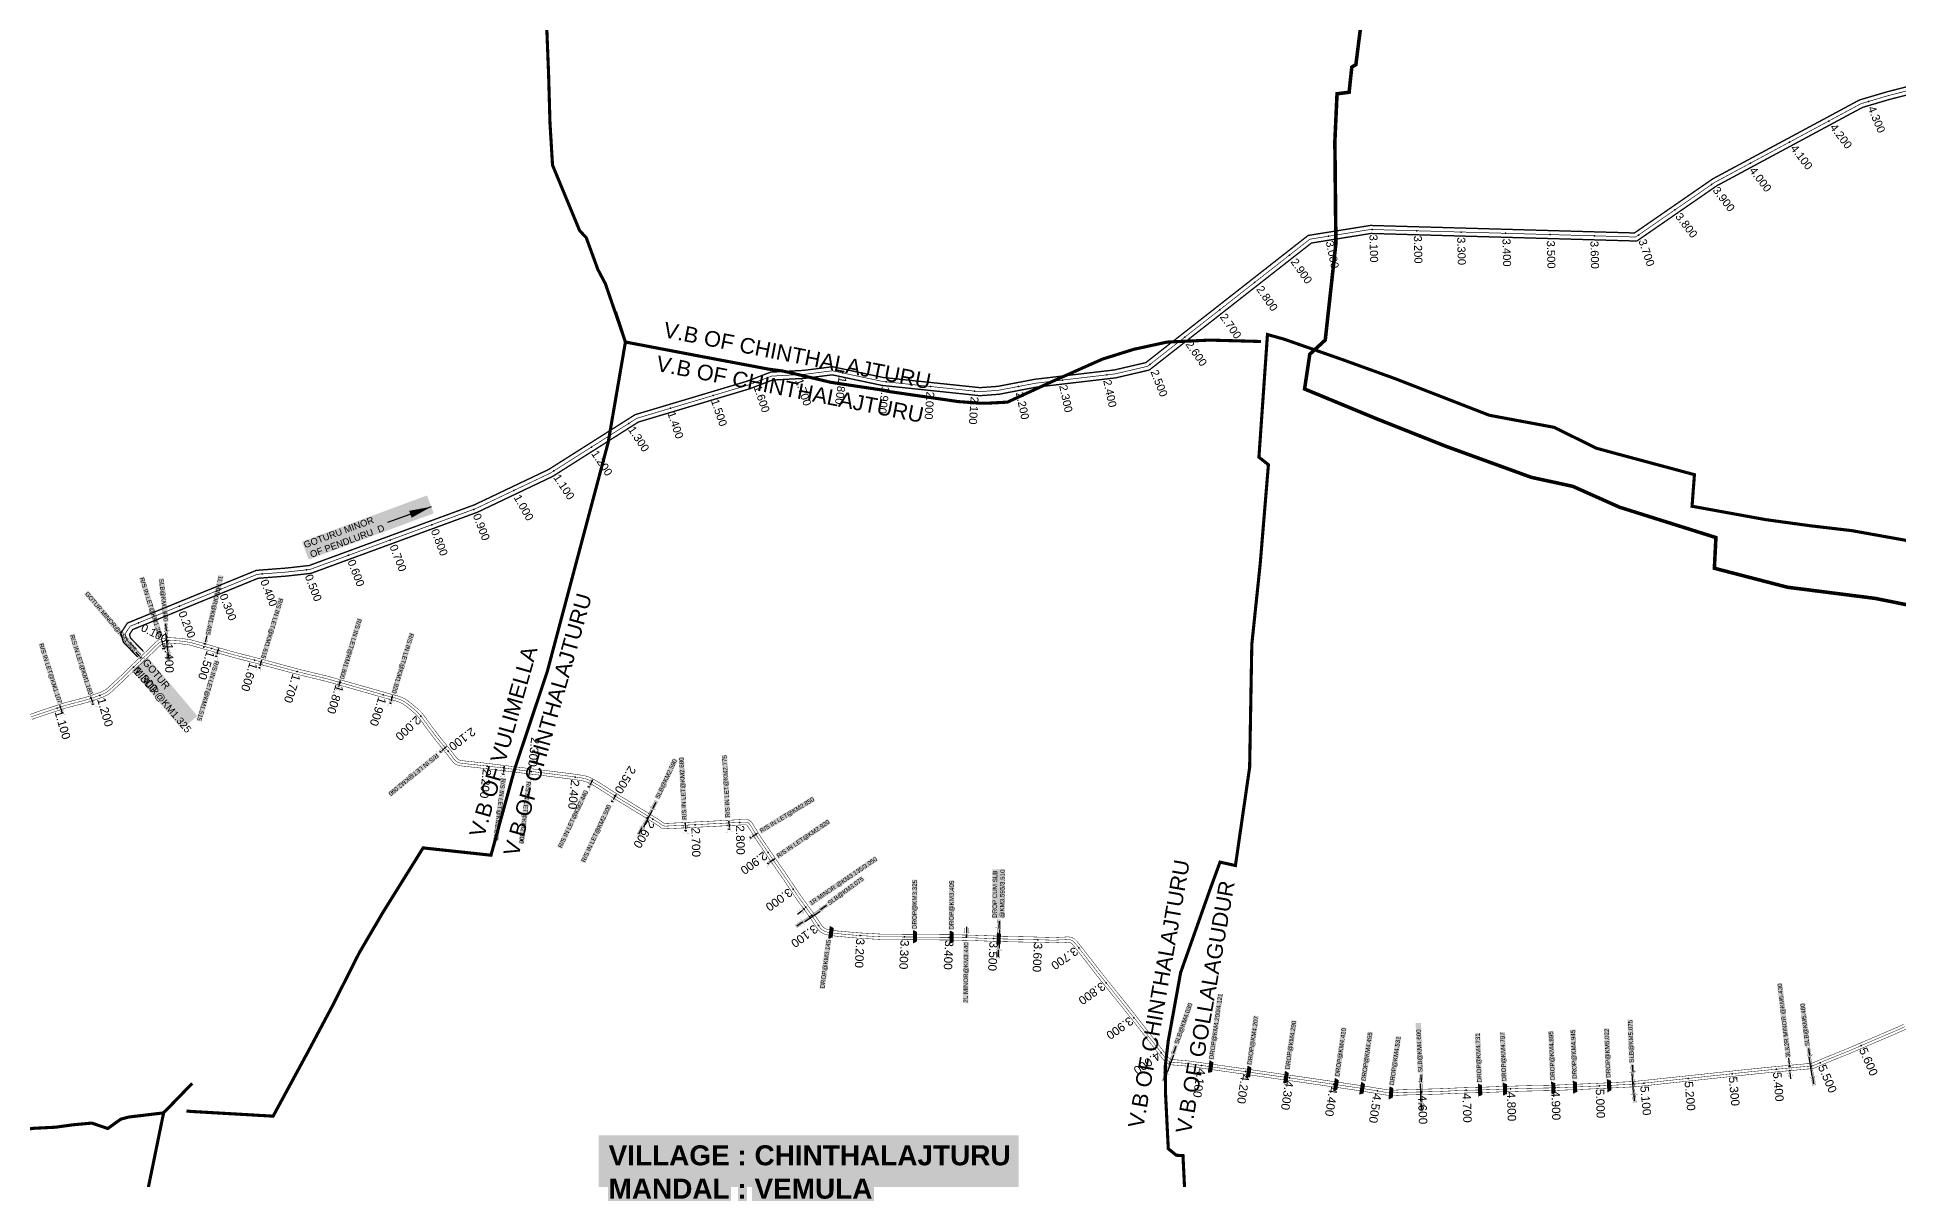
# Model space of a CAD drawing. Header units: inches. Extents: x 174104 to 230935, y 1583276 to 1631460.
# Drawn here: x 207322 to 211510, y 1596332 to 1598903 of the extents above; entities that cross this region are included whole.
import ezdxf
from ezdxf.enums import TextEntityAlignment as Align

# ---------------------------------------------------------------- set-up
doc = ezdxf.new("R2010")
doc.units = ezdxf.units.IN
doc.header["$LTSCALE"] = 15
doc.header["$MEASUREMENT"] = 0
doc.linetypes.add('ACAD_ISO02W100', pattern=[15, 12, -3])
doc.linetypes.add('HIDDEN2', pattern=[0.1875, 0.125, -0.0625])
for name, color, linetype in [('CANAL1', 7, 'Continuous'), ('CSMark', 72, 'Continuous'), ('RE REMARKS', 7, 'Continuous'), ('STRUCTURE', 5, 'Continuous'), ('TEXT', 1, 'Continuous'), ('text2', 7, 'Continuous'), ('VB', 72, 'Continuous'), ('VILLAGE BOUNDRY', 5, 'Continuous')]:
    doc.layers.add(name, color=color, linetype=linetype)
doc.styles.add('FONT1', font='Arial')
doc.styles.get("Standard").update_dxf_attribs({"font": 'arial.ttf'})
doc.dimstyles.get("Standard").update_dxf_attribs({"dimtxt": 0.18, "dimasz": 0.18, "dimexe": 0.18, "dimexo": 0.0625, "dimgap": 0.09, "dimtad": 0, "dimtih": 1, "dimtoh": 1, "dimdec": 4, "dimzin": 0, "dimdsep": 46, "dimtxsty": 'Standard', "dimcen": 0.09, "dimadec": 0, "dimazin": 0, "dimtfac": 1, "dimtdec": 4, "dimtofl": 0, "dimtmove": 0, "dimatfit": 3, "dimfxl": 1, "dimtolj": 1, "dimtzin": 0, "dimarcsym": 0})

# ---------------------------------------------------------------- blocks, each defined once
blk = doc.blocks.new('DROP')
h = blk.add_hatch()
h.set_pattern_fill('ANSI31', color=1, scale=10, angle=45)
h.set_pattern_definition([(90, (-324.4107, -25.7687), (-1.25, 0), [])])
h.paths.add_polyline_path([(-9.9, -4.3), (-13.8, 4.1), (13.8, 4.1), (10.2, -4.3)])
at = {"layer": 'STRUCTURE', "color": 5, "const_width": 0.49}
blk.add_lwpolyline([(-9.9, -4.3), (-13.8, 4.1), (13.8, 4.1), (10.2, -4.3), (-9.9, -4.3)], dxfattribs=at)
at = {"layer": 'STRUCTURE', "color": 5}
blk.add_circle((0, 0), 1.33, dxfattribs=at)
blk = doc.blocks.new('1INLET')
at = {"layer": 'STRUCTURE', "color": 190}
for points, const_width in [([(9.4, 10.1), (9.4, 7.3), (5.2, 4.5), (0, 4.5), (0, 4.5), (0, 4.5), (-5.2, 4.5), (-9.4, 7.3), (-9.4, 10.1)], 0.35), ([(0, -4.5), (0, 4.5)], 1.75), ([(7.3, 5.9), (22.7, 5.9)], 0.35), ([(-9.4, -10.1), (-9.4, -7.3), (-5.2, -4.5), (0, -4.5), (5.2, -4.5), (9.4, -7.3), (9.4, -10.1)], 0.35), ([(7.3, -5.9), (22.7, -5.9)], 0.35)]:
    blk.add_lwpolyline(points, dxfattribs=dict(at, const_width=const_width))
at = {"layer": 'STRUCTURE', "color": 0}
blk.add_circle((0, 0), 1.31, dxfattribs=at)
blk.add_leader([(26, 0.1), (5.6, 0)], dimstyle='Standard', override={"dimasz": 8, "dimgap": 0.09, "dimtad": 0}, dxfattribs=at)
blk = doc.blocks.new('1SLB')
at = {"layer": 'STRUCTURE'}
h = blk.add_hatch(dxfattribs=at)
h.set_pattern_fill('DOTS', color=6, scale=14, angle=320.3722, style=0)
h.set_pattern_definition([(320.372247934, (-538945.0768, -1194857.3203), (0.89503691186, 0.39489261377), [0, -0.875])])
h.paths.add_polyline_path([(-43.8, 3.5), (-43.8, -3.5), (-23.1, -3.5), (-21, -2.1), (21, -2.1), (23.1, -3.5), (43.8, -3.5), (43.8, 3.5), (23.1, 3.5), (21, 2.1), (-21, 2.1), (-23.1, 3.5)])
at = {"layer": 'STRUCTURE', "color": 6, "linetype": 'ACAD_ISO02W100', "ltscale": 0.5, "const_width": 0.35}
for points in [[(-43.8, 3.5), (-23.1, 3.5)], [(23.1, 3.5), (43.8, 3.5)], [(-43.8, -3.5), (-23.1, -3.5)], [(23.1, -3.5), (43.8, -3.5)]]:
    blk.add_lwpolyline(points, dxfattribs=at)
at = {"layer": 'STRUCTURE', "color": 6, "const_width": 0.44}
for points in [[(-25.2, 7.7), (-25.2, 4.9), (-21, 2.1), (21, 2.1), (25.2, 4.9), (25.2, 7.7)], [(-25.2, -7.7), (-25.2, -4.9), (-21, -2.1), (21, -2.1), (25.2, -4.9), (25.2, -7.7)]]:
    blk.add_lwpolyline(points, dxfattribs=at)
at = {"layer": 'STRUCTURE', "color": 6}
blk.add_lwpolyline([(-21, -2.1), (21, -2.1)], dxfattribs=at)
blk.add_lwpolyline([(-21, -2.1), (21, -2.1)], dxfattribs=at)
at = {"layer": 'STRUCTURE', "color": 0}
blk.add_circle((0, 0), 0.871, dxfattribs=at)
for points in [[(-40.8, 0), (-24.8, 0)], [(39.6, -0.2), (23.5, -0.2)]]:
    blk.add_leader(points, dimstyle='Standard', override={"dimasz": 10, "dimgap": 0.09, "dimtad": 0}, dxfattribs=at)

msp = doc.modelspace()

# ---------------------------------------------------------------- linework, layer by layer
at = {"layer": 'CANAL1', "color": 200, "linetype": 'ByBlock', "ltscale": 40, "const_width": 3}
for points in [[(207548.53584, 1597507.73784), (207515.96607, 1597541.35824), (207510.2234, 1597561.45762), (207524.97821, 1597584.26052), (207814.90048, 1597702.86509), (207881.15768, 1597707.96179), (207933.92146, 1597713.82444), (208305.50637, 1597850.30468), (208472.63986, 1597929.89206), (208667.23142, 1598053.26712), (208919.09197, 1598128.52426), (208972.09539, 1598148.91019), (209047.18918, 1598152.96931), (209111.37858, 1598161.12035), (209225.40877, 1598136.90155), (209443.14275, 1598114.03451), (209482.82571, 1598116.93814), (209566.63191, 1598132.90122), (209745.45017, 1598153.8799), (209816.01775, 1598170.31345), (210181.27839, 1598456.51767), (210321.40963, 1598479.0205), (210915.30931, 1598462.08041), (211091.29529, 1598583.6887), (211421.55779, 1598761.36792), (211483.60591, 1598779.6772), (211737.76409, 1598844.97476)], [(207561.46416, 1597520.26216), (207532.03393, 1597550.64176), (207529.7766, 1597558.54238), (207537.02179, 1597569.73948), (207819.09952, 1597685.13491), (207882.84232, 1597690.03821), (207938.07854, 1597696.17556), (208312.49363, 1597833.69532), (208481.36014, 1597914.10794), (208674.76858, 1598036.73288), (208924.90803, 1598111.47574), (208975.90461, 1598131.08981), (209048.81082, 1598135.03069), (209110.62142, 1598142.87965), (209222.59123, 1598119.09845), (209442.85725, 1598095.96549), (209485.17429, 1598099.06186), (209569.36809, 1598115.09878), (209748.54983, 1598136.1201), (209823.98225, 1598153.68655), (210188.72161, 1598439.48233), (210322.59037, 1598460.9795), (210920.69069, 1598443.91959), (211100.70471, 1598568.3113), (211428.44221, 1598744.63208), (211488.39409, 1598762.3228), (211740.23591, 1598827.02524)]]:
    msp.add_lwpolyline(points, dxfattribs=at)
at = {"layer": 'CANAL1', "color": 1, "linetype": 'HIDDEN2', "ltscale": 4}
for points, const_width in [([(207555, 1597514), (207524, 1597546), (207520, 1597560), (207531, 1597577), (207817, 1597694), (207882, 1597699), (207936, 1597705), (208309, 1597842), (208477, 1597922), (208671, 1598045), (208922, 1598120), (208974, 1598140), (209048, 1598144), (209111, 1598152), (209224, 1598128), (209443, 1598105), (209484, 1598108), (209568, 1598124), (209747, 1598145), (209820, 1598162), (210185, 1598448), (210322, 1598470), (210918, 1598453), (211096, 1598576), (211425, 1598753), (211486, 1598771), (211739, 1598836)], 1.5), ([(207555, 1597514), (207524, 1597546), (207520, 1597560), (207531, 1597577), (207817, 1597694), (207882, 1597699), (207936, 1597705), (208309, 1597842), (208477, 1597922), (208671, 1598045), (208922, 1598120), (208974, 1598140), (209048, 1598144), (209111, 1598152), (209224, 1598128), (209443, 1598105), (209484, 1598108), (209568, 1598124), (209747, 1598145), (209820, 1598162), (210185, 1598448), (210322, 1598470), (210918, 1598453), (211096, 1598576), (211425, 1598753), (211486, 1598771), (211739, 1598836)], 1.5), ([(207555, 1597514), (207524, 1597546), (207520, 1597560), (207531, 1597577), (207817, 1597694), (207882, 1597699), (207936, 1597705), (208309, 1597842), (208477, 1597922), (208671, 1598045), (208922, 1598120), (208974, 1598140), (209048, 1598144), (209111, 1598152), (209224, 1598128), (209443, 1598105), (209484, 1598108), (209568, 1598124), (209747, 1598145), (209820, 1598162), (210185, 1598448), (210322, 1598470), (210918, 1598453), (211096, 1598576), (211425, 1598753), (211486, 1598771), (211739, 1598836)], 1.5), ([(211523.924, 1596676.111), (211506.818, 1596668.501), (211451.295, 1596644.668), (211396.97, 1596621.265), (211343.637, 1596599.802), (211327.311, 1596592.604), (211317.109, 1596588.436), (211312.386, 1596587.361), (211303.302, 1596586.819), (211216.303, 1596578.727), (211165.067, 1596573.559), (211097.97, 1596566.335), (211014.331, 1596557.433), (210915.603, 1596546.925), (210844.127, 1596543.226), (210735.998, 1596538.578), (210662.611, 1596537.111), (210578.526, 1596534.188), (210519.49, 1596532.454), (210481.937, 1596530.659), (210438.171, 1596529.433), (210393.342, 1596528.272), (210370.347, 1596527.072), (210357.031, 1596528.348), (210305.86, 1596536.782), (210184.882, 1596554.46), (210048.605, 1596573.848), (209963.927, 1596585.795), (209910.203, 1596593.287), (209876.28, 1596596.172), (209871.358, 1596596.612), (209866.874, 1596598.903), (209863.333, 1596602.097), (209857.194, 1596609.387), (209784.897, 1596702.329), (209711.449, 1596793.994), (209674.801, 1596841.207), (209657.255, 1596863.74), (209652.383, 1596868.662), (209647.243, 1596871.417), (209640.861, 1596872.301), (209635.015, 1596871.874), (209607.91, 1596870.818), (209562.52, 1596872.104), (209488.243, 1596873.705), (209425.129, 1596876.107), (209380.533, 1596877.05), (209298.152, 1596877.834), (209273.604, 1596878.025), (209219.099, 1596878.518), (209168.811, 1596881.395), (209121.699, 1596885.577), (209103.564, 1596888.005), (209094.992, 1596890.094), (209087.542, 1596894.402), (209082.694, 1596899.388), (209075.343, 1596910.487), (209063.601, 1596928.211), (209037.242, 1596964.156), (209003.913, 1597013.666), (208979.756, 1597048.549), (208943.993, 1597100.919), (208928.073, 1597126.986), (208924.193, 1597132.717), (208921.017, 1597135.479), (208917.172, 1597136.277), (208911.111, 1597136.417), (208884.414, 1597134.997), (208822.318, 1597131.726), (208765.268, 1597128.823), (208741.89, 1597127.766), (208735.197, 1597127.463), (208728.835, 1597128.764), (208723.213, 1597133.096), (208715.175, 1597138.226), (208695.295, 1597150.637), (208631.899, 1597189.323), (208582.645, 1597220.68), (208570.577, 1597227.619), (208561.742, 1597232.104), (208554.826, 1597234.277), (208545.136, 1597236.212), (208516.647, 1597240.149), (208467.676, 1597246.336), (208405.053, 1597253.941), (208337.077, 1597262.299), (208278.479, 1597268.66), (208271.636, 1597269.716), (208266.416, 1597271.872), (208263.543, 1597274.521), (208259.267, 1597278.991), (208251.912, 1597289.296), (208237.333, 1597306.994), (208220.805, 1597327.422), (208204.191, 1597349.349), (208188.607, 1597371.132), (208182.389, 1597378.954), (208176.501, 1597384.848), (208165.929, 1597393.859), (208156.958, 1597401.085), (208148.57, 1597407.295), (208140.365, 1597411.496), (208129.7, 1597415.267), (208115.282, 1597418.837), (208070.501, 1597431.69), (207975.215, 1597458.67), (207911.772, 1597473.918), (207818.122, 1597499.246), (207767.452, 1597512.108), (207722.799, 1597524.826), (207690.694, 1597533.963), (207665.777, 1597541.014), (207640.916, 1597544.254), (207619.323, 1597545.498), (207611.719, 1597544.467), (207604.63, 1597543.342), (207598.56, 1597541.448), (207594.511, 1597538.391), (207587.494, 1597531.735), (207577.073, 1597521.233), (207561.391, 1597506.413), (207537.043, 1597483.428), (207514.176, 1597460.895), (207491.406, 1597439.764), (207484.599, 1597433.418), (207477.877, 1597428.274), (207467.466, 1597423.158), (207456.453, 1597419.43), (207442.937, 1597414.673), (207423.082, 1597408.83), (207384.855, 1597398.943), (207324.527, 1597378.882), (207307.903, 1597373.136)], 1)]:
    msp.add_lwpolyline(points, dxfattribs=dict(at, const_width=const_width))
at = {"layer": 'CANAL1', "color": 200, "const_width": 1}
for points in [[(211521.422, 1596681.56488), (211504.41517, 1596673.999), (211448.92474, 1596650.17998), (211394.66272, 1596626.80411), (211341.3061, 1596605.3316), (211324.96569, 1596598.12725), (211315.29643, 1596594.1769), (211311.5358, 1596593.32094), (211302.84536, 1596592.80242), (211215.72408, 1596584.69905), (211164.44478, 1596579.52668), (211097.33135, 1596572.30092), (211013.69599, 1596563.3993), (210915.1301, 1596552.90856), (210843.84311, 1596549.21934), (210735.80918, 1596544.57542), (210662.44681, 1596543.10892), (210578.3337, 1596540.18494), (210519.25867, 1596538.44979), (210481.70974, 1596536.65499), (210438.00933, 1596535.43082), (210393.10795, 1596534.26795), (210370.47753, 1596533.08698), (210357.80593, 1596534.30123), (210306.78172, 1596542.71103), (210185.73833, 1596560.39859), (210049.44666, 1596579.78867), (209964.76046, 1596591.73683), (209910.87205, 1596599.25176), (209876.80134, 1596602.14932), (209873.05147, 1596602.48454), (209870.30669, 1596603.88693), (209867.65734, 1596606.27665), (209861.85843, 1596613.1628), (209789.60635, 1596706.04705), (209716.16028, 1596797.70964), (209679.53786, 1596844.88969), (209661.77003, 1596867.70757), (209656.0126, 1596873.52409), (209649.13049, 1596877.21284), (209641.05623, 1596878.33124), (209634.67957, 1596877.86548), (209607.87814, 1596876.82131), (209562.66961, 1596878.10217), (209488.42175, 1596879.70254), (209425.30653, 1596882.10459), (209380.62497, 1596883.0494), (209298.20389, 1596883.83378), (209273.65448, 1596884.02479), (209219.2976, 1596884.51645), (209169.24772, 1596887.37983), (209122.36269, 1596891.54168), (209104.67553, 1596893.90972), (209097.24969, 1596895.7194), (209091.26466, 1596899.18027), (209087.38668, 1596903.16864), (209080.34533, 1596913.8001), (209068.52399, 1596931.64387), (209042.15187, 1596967.60676), (209008.8682, 1597017.04942), (208984.69983, 1597051.94884), (208949.03398, 1597104.17658), (208933.12026, 1597130.23329), (208928.72189, 1597136.72996), (208923.7713, 1597141.03522), (208917.85654, 1597142.26279), (208911.0208, 1597142.42068), (208884.09531, 1597140.98853), (208822.00773, 1597137.71797), (208764.98004, 1597134.81611), (208741.619, 1597133.75988), (208735.66954, 1597133.49054), (208731.39738, 1597134.36418), (208726.66481, 1597138.01083), (208718.37775, 1597143.29978), (208698.44649, 1597155.74278), (208635.07311, 1597194.41498), (208585.7531, 1597225.81401), (208573.4323, 1597232.89836), (208564.01471, 1597237.67911), (208556.31702, 1597240.09772), (208546.13504, 1597242.13096), (208517.43374, 1597246.0973), (208468.4137, 1597252.29049), (208405.78077, 1597259.8967), (208337.7669, 1597268.25936), (208279.26069, 1597274.61039), (208273.2618, 1597275.53613), (208269.69606, 1597277.00888), (208267.74857, 1597278.80453), (208263.90044, 1597282.82724), (208256.67506, 1597292.95064), (208241.98085, 1597310.7885), (208225.52957, 1597331.12167), (208209.02294, 1597352.90697), (208193.39836, 1597374.74669), (208186.87416, 1597382.95388), (208180.57598, 1597389.25847), (208169.75768, 1597398.47941), (208160.62648, 1597405.83445), (208151.7436, 1597412.41082), (208142.74286, 1597417.01925), (208131.4252, 1597421.02102), (208116.83121, 1597424.6346), (208072.14596, 1597437.46012), (207976.73398, 1597464.47578), (207913.25658, 1597479.73205), (207819.64342, 1597505.05009), (207769.01221, 1597517.90224), (207724.44255, 1597530.59651), (207692.33205, 1597539.73507), (207666.98801, 1597546.90691), (207641.47697, 1597550.23163), (207619.09033, 1597551.52135), (207610.84561, 1597550.40348), (207603.259, 1597549.19951), (207595.77712, 1597546.86497), (207590.62652, 1597542.97625), (207583.29893, 1597536.02564), (207572.88185, 1597525.5276), (207557.2699, 1597510.7738), (207532.87748, 1597487.74687), (207510.02871, 1597465.23183), (207487.31958, 1597444.15731), (207480.72097, 1597438.00559), (207474.70019, 1597433.3982), (207465.17127, 1597428.71566), (207454.49505, 1597425.10166), (207441.09283, 1597420.38471), (207421.48342, 1597414.61398), (207383.15521, 1597404.7008), (207322.60026, 1597384.56433), (207305.58113, 1597378.68176)], [(211526.426, 1596670.65712), (211509.22083, 1596663.003), (211453.66526, 1596639.15602), (211399.27728, 1596615.72589), (211345.9679, 1596594.2724), (211329.65631, 1596587.08075), (211318.92157, 1596582.6951), (211313.2362, 1596581.40106), (211303.75864, 1596580.83558), (211216.88192, 1596572.75495), (211165.68922, 1596567.59132), (211098.60865, 1596560.36908), (211014.96601, 1596551.4667), (210916.0759, 1596540.94144), (210844.41089, 1596537.23266), (210736.18682, 1596532.58058), (210662.77519, 1596531.11308), (210578.7183, 1596528.19106), (210519.72133, 1596526.45821), (210482.16426, 1596524.66301), (210438.33267, 1596523.43518), (210393.57605, 1596522.27605), (210370.21647, 1596521.05702), (210356.25607, 1596522.39477), (210304.93828, 1596530.85297), (210184.02567, 1596548.52141), (210047.76334, 1596567.90733), (209963.09354, 1596579.85317), (209909.53395, 1596587.32224), (209875.75866, 1596590.19468), (209869.66453, 1596590.73946), (209863.44131, 1596593.91907), (209859.00866, 1596597.91735), (209852.52957, 1596605.6112), (209780.18765, 1596698.61095), (209706.73772, 1596790.27836), (209670.06414, 1596837.52431), (209652.73997, 1596859.77243), (209648.7534, 1596863.79991), (209645.35551, 1596865.62116), (209640.66577, 1596866.27076), (209635.35043, 1596865.88252), (209607.94186, 1596864.81469), (209562.37039, 1596866.10583), (209488.06425, 1596867.70746), (209424.95147, 1596870.10941), (209380.44103, 1596871.0506), (209298.10011, 1596871.83422), (209273.55352, 1596872.02521), (209218.9004, 1596872.51955), (209168.37428, 1596875.41017), (209121.03531, 1596879.61232), (209102.45247, 1596882.10028), (209092.73431, 1596884.4686), (209083.81934, 1596889.62373), (209078.00132, 1596895.60736), (209070.34067, 1596907.1739), (209058.67801, 1596924.77813), (209032.33213, 1596960.70524), (208998.9578, 1597010.28258), (208974.81217, 1597045.14916), (208938.95202, 1597097.66142), (208923.02574, 1597123.73871), (208919.66411, 1597128.70404), (208918.2627, 1597129.92278), (208916.48746, 1597130.29121), (208911.2012, 1597130.41332), (208884.73269, 1597129.00547), (208822.62827, 1597125.73403), (208765.55596, 1597122.82989), (208742.161, 1597121.77212), (208734.72446, 1597121.43546), (208726.27262, 1597123.16382), (208719.76119, 1597128.18117), (208711.97225, 1597133.15222), (208692.14351, 1597145.53122), (208628.72489, 1597184.23102), (208579.5369, 1597215.54599), (208567.7217, 1597222.33964), (208559.46929, 1597226.52889), (208553.33498, 1597228.45628), (208544.13696, 1597230.29304), (208515.86026, 1597234.2007), (208466.9383, 1597240.38151), (208404.32523, 1597247.9853), (208336.3871, 1597256.33864), (208277.69731, 1597262.70961), (208270.0102, 1597263.89587), (208263.13594, 1597266.73512), (208259.33743, 1597270.23747), (208254.63356, 1597275.15476), (208247.14894, 1597285.64136), (208232.68515, 1597303.1995), (208216.08043, 1597323.72233), (208199.35906, 1597345.79103), (208183.81564, 1597367.51731), (208177.90384, 1597374.95412), (208172.42602, 1597380.43753), (208162.10032, 1597389.23859), (208153.28952, 1597396.33555), (208145.3964, 1597402.17918), (208137.98714, 1597405.97275), (208127.9748, 1597409.51298), (208113.73279, 1597413.0394), (208068.85604, 1597425.91988), (207973.69602, 1597452.86422), (207910.28742, 1597468.10395), (207816.60058, 1597493.44191), (207765.89179, 1597506.31376), (207721.15545, 1597519.05549), (207689.05595, 1597528.19093), (207664.56599, 1597535.12109), (207640.35503, 1597538.27637), (207619.55567, 1597539.47465), (207612.59239, 1597538.53052), (207606.001, 1597537.48449), (207601.34288, 1597536.03103), (207598.39548, 1597533.80575), (207591.68907, 1597527.44436), (207581.26415, 1597516.9384), (207565.5121, 1597502.0522), (207541.20852, 1597479.10913), (207518.32329, 1597456.55817), (207495.49242, 1597435.37069), (207488.47703, 1597428.83041), (207481.05381, 1597423.1498), (207469.76073, 1597417.60034), (207458.41095, 1597413.75834), (207444.78117, 1597408.96129), (207424.68058, 1597403.04602), (207386.55479, 1597393.1852), (207326.45374, 1597373.19967), (207310.22487, 1597367.59024)]]:
    msp.add_lwpolyline(points, dxfattribs=at)
at = {"layer": 'CSMark', "color": 3, "linetype": 'Continuous'}
for p in [(211441.77288, 1598757.94938), (211352.33628, 1598713.90736), (211264.27199, 1598666.52931), (211176.2077, 1598619.15125), (211088.66042, 1598570.92826), (211006.39131, 1598514.07939), (210226.90243, 1598454.72886), (210325.68259, 1598469.89496), (210425.64193, 1598467.04377), (210525.60128, 1598464.19258), (210625.56062, 1598461.34139), (210725.51997, 1598458.4902), (210825.47931, 1598455.63901), (210924.12221, 1598457.23051), (210139.6916, 1598412.49807), (210060.97752, 1598350.82074), (209982.26344, 1598289.14341), (209903.54936, 1598227.46607), (209824.83528, 1598165.78874), (208937.86326, 1598126.10126), (209035.19324, 1598143.30774), (209134.15221, 1598147.08272), (209232.10351, 1598127.14895), (209628.90608, 1598131.14541), (209728.22492, 1598142.79734), (208842.4706, 1598096.23623), (209331.55654, 1598116.70411), (209431.00958, 1598106.25927), (209530.00687, 1598116.76321), (208653.23203, 1598033.73474), (208746.65651, 1598067.60653), (208568.77637, 1597980.18811), (208484.32071, 1597926.64148), (208394.54004, 1597882.73335), (208304.06567, 1597840.18766), (208210.19703, 1597805.71044), (208116.32839, 1597771.23322), (207928.15545, 1597704.12838), (208022.45975, 1597736.756), (207735.21082, 1597660.54079), (207828.59725, 1597694.8921), (207642.65612, 1597622.6775), (207550.10142, 1597584.81422)]:
    msp.add_point(p, dxfattribs=at)
at = {"layer": 'text2', "color": 2, "linetype": 'Continuous'}
for p in [(207604, 1597537, 86), (207615, 1597542, 85), (207555, 1597506, 84), (207697, 1597530, 87), (207728, 1597521, 88), (207825, 1597495, 89), (208002, 1597448, 90), (207443, 1597416, 83), (208120, 1597416, 91), (207374, 1597395, 82), (208240, 1597304, 92), (208372, 1597259, 93), (208430, 1597254, 94), (208571, 1597230, 95), (208623, 1597195, 96), (208695, 1597146, 97), (208780, 1597133, 98), (208878, 1597137, 99), (208939, 1597109, 100), (208979, 1597052, 101), (209051, 1596945, 102), (209060, 1596923, 103), (209108, 1596888, 104), (209297, 1596879, 105), (209379, 1596878, 106), (209413, 1596879, 107), (209485, 1596871, 108), (209870, 1596594, 109), (209962, 1596587, 110), (210048, 1596577, 111), (211264, 1596587, 123), (211313, 1596587, 124), (210132, 1596566, 112), (210244, 1596549, 113), (210302, 1596535, 114), (210368, 1596530, 115), (210436, 1596527, 116), (210568, 1596535, 117), (210624, 1596536, 118), (210733, 1596536, 119), (210858, 1596547, 121), (210913, 1596549, 122)]:
    msp.add_point(p, dxfattribs=at)
at = {"layer": 'text2', "color": 3, "linetype": 'Continuous'}
for p in [(207616.35036, 1597545.09495), (207714.1666, 1597527.28276), (207810.67712, 1597501.1358), (207539.08648, 1597485.35708), (207907.23927, 1597475.14389), (208004.13292, 1597450.48196), (207463.06039, 1597421.66666), (208100.31983, 1597423.13143), (207367.28701, 1597393.10108), (208185.4208, 1597375.14012), (208246.43082, 1597295.94981), (208334.20494, 1597262.61077), (208433.46741, 1597250.49033), (208532.67448, 1597237.9341), (208621.83703, 1597195.72884), (208707.00488, 1597143.32657), (208802.36013, 1597130.71044), (208902.22304, 1597135.94425), (208966.23263, 1597068.35212), (209022.6702, 1596985.8023), (209079.79986, 1596903.75776), (209173.58473, 1596881.12189), (209273.50808, 1596878.02587), (209373.50392, 1596877.11689), (209473.45865, 1596874.26766), (209573.42632, 1596871.795), (209665.43561, 1596853.23426), (209727.07458, 1596774.49287), (209789.51914, 1596696.38697), (209850.91785, 1596617.45536), (211425.30068, 1596633.46975), (209941.35787, 1596588.94234), (210040.38227, 1596575.00812), (211135.25414, 1596570.3492), (211234.74228, 1596580.44208), (211332.96563, 1596595.09708), (210139.38671, 1596560.93257), (210238.36065, 1596546.64539), (210337.2207, 1596531.61313), (210436.84655, 1596529.3987), (210536.7786, 1596532.9618), (210636.72544, 1596536.21115), (210736.6945, 1596538.60794), (210836.60224, 1596542.90254), (210936.38228, 1596549.13662), (211035.82064, 1596559.72022)]:
    msp.add_point(p, dxfattribs=at)
at = {"layer": 'VILLAGE BOUNDRY', "linetype": 'HIDDEN2', "ltscale": 75}
msp.add_lwpolyline([(210327.73059, 1599151.41206, 8, 8, 0), (210288.6929, 1598840.95374, 8, 8, 0), (210279.43622, 1598835.21532, 8, 8, 0), (210273.45247, 1598778.62785, 8, 8, 0), (210246.28313, 1598775.244, 8, 8, 0), (210241.40583, 1598667.91705, 8, 8, 0), (210243.71379, 1598438.48881, 8, 8, 0), (210219.77748, 1598221.21526, 8, 8, 0), (210185.02361, 1598189.22291, 8, 8, 0), (210173.26959, 1598111.05689, 8, 8, 0), (210335.58684, 1598043.86411, 8, 8, 0), (210491.05468, 1597982.1631, 8, 8, 0), (210683.13605, 1597912.28159, 8, 8, 0), (210776.65838, 1597892.00452, 8, 8, 0), (210882.09397, 1597844.92151, 8, 8, 0), (211098.63576, 1597776.7486, 8, 8, 0), (211095.15394, 1597707.65341, 8, 8, 0), (211259.6709, 1597664.93973, 8, 8, 0), (211457.39562, 1597639.79315, 8, 8, 0), (211619.71025, 1597606.94948, 8, 8, 0)], format="xyseb", dxfattribs=at)
at = {"layer": 'VILLAGE BOUNDRY', "linetype": 'HIDDEN2', "ltscale": 20}
for points in [[(208467.33769, 1598953.29318, 7, 7, 0), (208472.54285, 1598821.14364, 7, 7, 0), (208475.74211, 1598709.50317, 7, 7, 0), (208481.46558, 1598614.72538, 7, 7, 0), (208542.41279, 1598467.4419, 7, 7, 0), (208557.29945, 1598451.49518, 7, 7, 0), (208583.49158, 1598379.83581, 7, 7, 0), (208600.32895, 1598347.97435, 7, 7, 0), (208645.43274, 1598216.7318, 0, 0, 0)], [(206815.57611, 1596286.78003, 7, 7, 0), (206867.68784, 1596336.63706, 7, 7, 0), (206974.7126, 1596435.22144, 7, 7, 0), (206999.56436, 1596447.13044, 7, 7, 0), (207049.14971, 1596469.55712, 7, 7, 0), (207054.91027, 1596472.65676, 7, 7, 0), (207097.76519, 1596464.03921, 7, 7, 0), (207156.88893, 1596454.77279, 7, 7, 0), (207206.96669, 1596446.28772, 7, 7, 0), (207260.064, 1596439.15251, 7, 7, 0), (207312.47141, 1596447.39186, 7, 7, 0), (207363.89301, 1596449.9698, 7, 7, 0), (207402.59919, 1596455.41903, 7, 7, 0), (207445.07314, 1596459.22423, 7, 7, 0), (207480.94102, 1596447.00289, 7, 7, 0), (207509.93739, 1596467.9127, 7, 7, 0), (207527.6764, 1596472.77975, 7, 7, 0), (207606.50963, 1596482.20738, 7, 7, 0), (207670.90231, 1596548.69161, 7, 7, 0), (207606.50963, 1596482.20738, 7, 7, 0), (207540.17205, 1596157.93888, 7, 7, 0)]]:
    msp.add_lwpolyline(points, format="xyseb", dxfattribs=at)
at = {"layer": 'VILLAGE BOUNDRY', "linetype": 'HIDDEN2', "ltscale": 20, "const_width": 7}
for points in [[(208623.11253, 1598284.93023), (208645.43274, 1598216.7318), (208792.55926, 1598188.68857), (208967.80843, 1598155.65614), (208997.92116, 1598151.68404), (209011.1584, 1598148.84395), (209107.70243, 1598125.99277), (209219.14124, 1598109.24678), (209239.40442, 1598105.14344), (209394.57903, 1598082.65413), (209443.75895, 1598078.93414), (209457.42597, 1598078.95901), (209504.59884, 1598081.39854), (209607.07787, 1598128.53788), (209718.70585, 1598178.28254), (209789.01506, 1598200.28398), (209863.68951, 1598216.55927), (209960.18301, 1598221.02631), (210075.42956, 1598217.9176)], [(207658.04604, 1596486.48053), (207667.94938, 1596485.47485), (207852.89651, 1596474.83547), (207931.24771, 1596619.47678), (207986.55156, 1596723.37383), (208046.98166, 1596842.9208), (208100.72739, 1596934.67365), (208190.31439, 1597078.42899), (208343, 1597062), (208396.46014, 1597256.50811), (208469.52273, 1597474.86424), (208606.67942, 1597990.85959), (208645.43274, 1598216.7318)], [(209907.0823, 1596237.3717), (209899.71498, 1596386.08528), (209884.63278, 1596386.83757), (209866.63309, 1596401.62358), (209860.3002, 1596529.78641), (209860.01568, 1596588.77276), (209866.52874, 1596643.56103), (209894.39649, 1596797.73076), (209960.73955, 1596985.33584), (209983.11545, 1597046.46174), (210017.71536, 1597038.72173), (210049.65857, 1597259.49376), (210054.59496, 1597536.83867), (210073.51156, 1597718.10661), (210091.91776, 1597940.67715), (210070.58689, 1597957.57252), (210089.78079, 1598233.57978), (210127.15715, 1598223.13822), (210260.10391, 1598176.55121), (210376.56648, 1598134.40124), (210588.95133, 1598051.85909), (210734.30406, 1598024.84067), (210829.65302, 1597977.81017), (210868.04049, 1597967.3081), (211050.2819, 1597918.2613), (211044.95342, 1597847.15052), (211210.61493, 1597817.07177), (211310.74363, 1597803.28232), (211403.83227, 1597792.35596), (211562.12954, 1597764.02855)]]:
    msp.add_lwpolyline(points, dxfattribs=at)

# ---------------------------------------------------------------- block references
at = {"layer": 'text2', "color": 3, "linetype": 'Continuous'}
for name, p, rotation in [('1SLB', (207615, 1597542, 85), 275.6471961815504), ('1SLB', (208695, 1597146, 97), 62.02207763334366), ('1SLB', (209064.84677, 1596926.29242), 34.46155139362391), ('1SLB', (209485.13891, 1596873.82314), 88.94506318124452), ('DROP', (209108, 1596888, 104), 82.72886728605637), ('DROP', (209297, 1596879, 105), 89.83874958446899), ('DROP', (209379, 1596878, 106), 89.78046420291334), ('DROP', (209485.13891, 1596873.82314), 88.29198799445821), ('1SLB', (209870, 1596594, 109), 70.59272104680244), ('1SLB', (211313, 1596587, 124), 278.6451960271888), ('DROP', (209961.93868, 1596586.0303), 82.39111366759111), ('DROP', (210047.43214, 1596574.01348), 81.6234262145038), ('DROP', (210131.52528, 1596562.05101), 81.8162133867866), ('1SLB', (210436, 1596527, 116), 271.4848171798629), ('1SLB', (210913, 1596549, 122), 273.7695669090824), ('DROP', (210243.83499, 1596545.78839), 81.27213927676661), ('DROP', (210302.74103, 1596537.23776), 80.81851576401505), ('DROP', (210367.79275, 1596527.31676), 85.08556394685965), ('DROP', (210568.04695, 1596533.88021), 91.35973961881942), ('DROP', (210624, 1596536, 118), 91.92266087854293), ('DROP', (210732.82581, 1596538.51459), 92.00173963223043), ('DROP', (210781.58929, 1596540.44448), 92.00173963223043), ('DROP', (210858.22784, 1596543.95574), 92.37879768410528)]:
    msp.add_blockref(name, p, dxfattribs=dict(at, rotation=rotation))
for p, xscale, yscale, zscale, rotation in [((207605.98814, 1597527.01064), 0.7000000000000001, 0.7000000000000001, 0.7000000000000001, 101.1580106466922), ((207699.01371, 1597537.83349, 87), 0.7, 0.7, 0.7, 75.44971292098481), ((207555, 1597506, 84), 0.7, 0.7, 0.7, 131.0717423981366), ((207724.89813, 1597509.57343), 0.7000000000000001, 0.7000000000000001, 0.7000000000000001, 74.02321959423395), ((207822.12554, 1597483.5343, 182), 0.7, 0.7, 0.7, 75.65688654887641), ((207999.23564, 1597437.21258, 182), 0.7, 0.7, 0.7, 75.65688654887641), ((207447.43846, 1597401.86399, 83), 0.7, 0.7, 0.7, 107.0022412184586), ((208116.91575, 1597404.02992, 182), 0.7, 0.7, 0.7, 75.65688654887641), ((207378.53619, 1597382.37409, 82), 0.7, 0.7, 0.7, 108.452254343001), ((208229.20915, 1597294.58864), 0.7000000000000001, 0.7000000000000001, 0.7000000000000001, 40.90056296405523), ((208370.41533, 1597244.23272, 94), 0.7, 0.7, 0.7, 83.20645558229324), ((208427.98613, 1597237.15274, 94), 0.7, 0.7, 0.7, 83.20645558229324), ((208563.31133, 1597215.7011, 95), 0.7, 0.7, 0.7, 62.29421765674345), ((208615.63701, 1597183.08453, 96), 0.7, 0.7, 0.7, 59.1756767406052), ((208780.3682, 1597117.34535, 98), 0.7, 0.7, 0.7, 91.28554851497279), ((208878.98121, 1597120.66871, 99), 0.7000000000000001, 0.7000000000000001, 0.7000000000000001, 93.28969898611426), ((208926.87654, 1597101.4223, 101), 0.7000000000000001, 0.7000000000000001, 0.7000000000000001, 31.28729340985864), ((208966.54798, 1597043.35285, 101), 0.7, 0.7, 0.7, 34.57616901770938), ((209046.77347, 1596941.01201), 0.7, 0.7, 0.7, 219.496366806147), ((209413.07112, 1596882.36331), 0.7, 0.7, 0.7, 89.97539182334378), ((211264, 1596587, 123), 0.7, 0.7, 0.7, 95.42348020349756), ((211264.90947, 1596577.22211), 0.7000000000000002, 0.7000000000000002, 0.7000000000000002, 275.8107042348028)]:
    msp.add_blockref('1INLET', p, dxfattribs=dict(at, xscale=xscale, yscale=yscale, zscale=zscale, rotation=rotation))

# ---------------------------------------------------------------- texts
at = {"layer": 'CSMark', "color": 1, "linetype": 'Continuous', "style": 'FONT1'}
for s, rotation, p in [('4.300', 292.55219228, (211472.30262, 1598688.55115)), ('4.200', 307.48041123, (211399.37366, 1598654.80847)), ('4.100', 307.48041123, (211310.70436, 1598607.64712)), ('4.000', 307.48041123, (211218.0563, 1598557.64463)), ('3.900', 307.48041123, (211135.63958, 1598513.32413)), ('3.800', 307.48041123, (211051.51708, 1598454.23044)), ('3.100', 271.4702563, (210329.84111, 1598395.66618)), ('3.200', 271.4702563, (210429.5842, 1598393.24022)), ('3.000', 281.63049192, (210242.28459, 1598382.52564)), ('3.300', 271.4702563, (210527.08713, 1598389.84542)), ('3.400', 271.4702563, (210629.02368, 1598386.46381)), ('3.500', 271.4702563, (210728.76602, 1598381.93261)), ('3.600', 271.4702563, (210826.84405, 1598381.34056)), ('3.700', 288.81924268, (210952.92267, 1598388.03645)), ('2.900', 304.91011371, (210184.46994, 1598350.64512)), ('2.800', 304.91011371, (210107.12577, 1598288.9958)), ('2.700', 304.91011371, (210025.2319, 1598226.74724)), ('2.600', 304.91011371, (209947.94453, 1598165.16091)), ('1.600', 288.73263019, (208962.25009, 1598058.90736)), ('1.700', 288.73263019, (209055.76389, 1598074.01257)), ('1.800', 262.17372445, (209125.67368, 1598076.21219)), ('2.300', 282.02434668, (209643.0541, 1598058.71184)), ('2.400', 282.02434668, (209742.18486, 1598070.2171)), ('2.500', 291.48337634, (209857.73739, 1598094.69883)), ('1.500', 288.73263019, (208866.39861, 1598028.05391)), ('1.900', 262.17372445, (209222.92755, 1598055.15489)), ('2.000', 266.08406916, (209327.35573, 1598042.32158)), ('2.100', 266.08406916, (209426.99649, 1598031.17652)), ('2.200', 282.02434668, (209545.39526, 1598042.67327)), ('1.400', 288.73263019, (208768.40144, 1597999.99752)), ('1.300', 303.72332426, (208692.99556, 1597972.44092)), ('1.200', 303.72332426, (208610.24963, 1597918.20925)), ('1.100', 303.72332426, (208524.81855, 1597864.65647)), ('1.000', 299.49418313, (208432.22304, 1597816.847)), ('0.900', 291.19992109, (208332.85935, 1597771.19546)), ('0.800', 291.19992109, (208238.47939, 1597736.67487)), ('0.700', 291.19992109, (208145.57509, 1597701.49956)), ('0.600', 291.19992109, (208050.96749, 1597667.71678)), ('0.400', 291.19992109, (207854.7279, 1597623.0965)), ('0.500', 291.19992109, (207954.8689, 1597634.41298)), ('0.300', 291.19992109, (207763.00651, 1597591.00504)), ('0.100', 333.21641254, (207613.98001, 1597547.45706)), ('0.200', 291.19992109, (207670.52494, 1597551.96076))]:
    msp.add_text(s, height=18, rotation=rotation, dxfattribs=at).set_placement(p, align=Align.MIDDLE_RIGHT)
at = {"layer": 'CSMark', "color": 1}
for s, rotation, p in [('1.400', 272.21926565, (207617.52088, 1597538.62563)), ('1.500', 252.06444994, (207713.03639, 1597520.80628)), ('1.600', 252.06444994, (207809.54691, 1597494.65932)), ('1.300', 311.88132489, (207544.11667, 1597481.12395)), ('1.700', 252.06444994, (207906.10906, 1597468.66741)), ('1.200', 286.41435347, (207465.7816, 1597415.68191)), ('1.800', 252.06444994, (208003.00271, 1597444.00548)), ('1.900', 252.06444994, (208099.18962, 1597416.65495)), ('1.100', 286.41435347, (207370.00823, 1597387.11633)), ('2.000', 222.8248993, (208181.27108, 1597370.0409)), ('2.100', 216.57598107, (208305.02276, 1597342.9483)), ('2.300', 263.828963, (208443.18813, 1597327.17548)), ('2.200', 263.828963, (208334.41896, 1597256.0399)), ('2.500', 239.14181818, (208662.36671, 1597259.88751)), ('2.400', 263.828963, (208532.8885, 1597231.36323)), ('2.600', 239.14181818, (208704.45493, 1597137.26687)), ('2.700', 271.30509938, (208803.42729, 1597124.22327)), ('2.800', 271.30509938, (208903.2902, 1597129.45708)), ('2.900', 216.04387561, (208961.50985, 1597063.77855)), ('3.000', 216.04387561, (209017.94742, 1596981.22873)), ('3.100', 216.04387561, (209075.07708, 1596899.18419)), ('3.200', 267.13869795, (209174.17776, 1596874.57433)), ('3.300', 267.13869795, (209274.10111, 1596871.47831)), ('3.400', 267.13869795, (209374.09695, 1596870.56934)), ('3.500', 267.13869795, (209474.05167, 1596867.72011)), ('3.600', 267.13869795, (209574.01934, 1596865.24744)), ('3.700', 215.18225673, (209660.64459, 1596848.73223)), ('3.800', 215.18225673, (209722.28355, 1596769.99084)), ('3.900', 215.18225673, (209784.72812, 1596691.88494)), ('4.000', 215.18225673, (209846.12682, 1596612.95333)), ('5.600', 293.5151487, (211428.74083, 1596627.86729)), ('4.100', 261.36193246, (209941.28885, 1596582.36835)), ('4.200', 261.36193246, (210040.31325, 1596568.43413)), ('5.400', 275.17508176, (211236.24484, 1596574.04173)), ('5.500', 293.5151487, (211336.40578, 1596589.49462)), ('4.300', 261.36193246, (210139.31769, 1596554.35858)), ('4.400', 261.36193246, (210238.29163, 1596540.0714)), ('4.800', 271.75917058, (210637.84398, 1596529.73265)), ('4.900', 271.75917058, (210737.81304, 1596532.12943)), ('5.000', 271.75917058, (210837.72078, 1596536.42403)), ('5.100', 275.17508176, (210937.88484, 1596542.73627)), ('5.200', 275.17508176, (211037.3232, 1596553.31987)), ('5.300', 275.17508176, (211136.7567, 1596563.94885)), ('4.500', 261.36193246, (210337.15168, 1596525.03914)), ('4.600', 271.75917058, (210437.96508, 1596522.92019)), ('4.700', 271.75917058, (210537.89714, 1596526.48329))]:
    msp.add_text(s, height=19, rotation=rotation, dxfattribs=at).set_placement(p, align=Align.MIDDLE_LEFT)
at = {"layer": 'STRUCTURE', "color": 5, "attachment_point": 1, "bg_fill": 1, "box_fill_scale": 1.1, "bg_fill_color": 7, "bg_fill_true_color": 16777215, "bg_fill_transparency": 0}
for s, insert, char_height, width, rotation in [('{\\f@Arial Unicode MS|b0|i0|c0|p34;\\C1;GOTURU MINOR \\P OF PENDLURU  D\\Ftxt|c0; }', (207919.78415, 1597766.64335), 15, 296.8969929, 20.28178737), ('GOTUR MINOR@KM1.325', (207436.65015, 1597655.97964), 10, 170.5229195, 310.18304638), ('R/S IN LET@KM1.385', (207562.04278, 1597688.11639), 10, 140.2023192, 287.52540556), ('SLB@KM1.400', (207606.26405, 1597684.34952), 10, 96.041337, 276.34717725), ('1L MINOR@KM1.485', (207740.52971, 1597689.28948), 10, 135.6184175, 257.39250111), ('R/S IN LET@KM1.615', (207875.65814, 1597638.14104), 10, 140.2023192, 253.29455142), ('R/S IN LET@KM1.800', (208052.45334, 1597592.17043), 10, 140.2023192, 253.29455142), ('R/S IN LET@KM1.107', (207335.75684, 1597539.64776), 10, 140.2023192, 287.52540556), ('R/S IN LET@KM1.180', (207405.19147, 1597559.41468), 10, 140.2023192, 287.52540556), ('R/S IN LET@KM1.920', (208169.73089, 1597559.46934), 10, 140.2023192, 253.29455142), ('{\\f@Arial Unicode MS|b0|i0|c0|p34;GOTUR MINOR@KM1.325}', (207570.28662, 1597505.62155), 16, 170.5229195, 310.18304638), ('R/S IN LET@KM1.515', (207731.25286, 1597497.79518), 10, 140.2023192, 253.29455142), ('R/S IN LET@KM2.090', (208226.50735, 1597283.96167), 10, 140.2023192, 219.48051523), ('SLB@KM2.590', (208712.23297, 1597192.25117), 10, 95.9321965, 65.03895056), ('R/S IN LET@KM2.680', (208773.26086, 1597141.24524), 10, 140.2023192, 92.91299356), ('R/S IN LET@KM2.775', (208870.59986, 1597146.28596), 10, 140.2023192, 93.015353), ('R/S IN LET@KM2.240', (208375.97621, 1597234.34294), 10, 140.2023192, 262.99037022), ('R/S IN LET@KM2.300', (208433.27338, 1597227.34491), 10, 140.2023192, 263.07584859), ('R/S IN LET@KM2.440', (208493.24012, 1597081.58568), 10, 140.2023192, 65.03895056), ('R/S IN LET@KM2.500', (208545.31705, 1597049.31995), 10, 140.2023192, 65.03895056), ('R/S IN LET@KM2.850', (208946.31009, 1597120.14816), 10, 140.2023192, 31.41382563), ('R/S IN LET@KM2.920', (208984.19216, 1597063.33165), 10, 140.2023192, 34.32881547), ('1R MINOR @KM3.135/3.050', (209057.91638, 1596957.01951), 10, 180.5502046, 34.32881547), ('DROP CUM SLB @KM3.595/3.510', (209471.00043, 1596921.17394), 10, 108.3673943, 89.45474591), ('SLB@KM3.075', (209099.02994, 1596957.40126), 10, 96.041337, 36.25314619), ('DROP@KM3.325', (209290.24591, 1596896.08175), 10, 109.9976808, 89.45474591), ('DROP@KM3.405', (209373.45995, 1596894.6007), 10, 109.9976808, 89.45474591), ('DROP@KM3.145', (209083.02011, 1596762.964), 10, 109.9976808, 82.3743162), ('2L MINOR@KM3.440', (209405.63061, 1596730.12063), 10, 135.5092769, 89.45474591), ('DROP@KM4.200/4.121', (209958.21716, 1596603.85138), 10, 146.8326057, 81.96929173), ('3L&2R MINOR @KM5.430', (211256.15258, 1596606.76651), 10, 166.5665757, 96.58755144), ('SLB@KM4.030', (209880.00199, 1596639.57895), 10, 95.9321965, 70.69051255), ('DROP@KM4.207', (210044.02176, 1596591.32952), 10, 109.9976808, 81.90292091), ('SLB@KM5.480', (211299.31212, 1596631.88503), 10, 96.041337, 96.58755144), ('DROP@KM4.290', (210129.31058, 1596580.89846), 10, 109.8885402, 81.90292091), ('DROP@KM4.410', (210241.32352, 1596564.7015), 10, 109.9976808, 81.90292091), ('DROP@KM4.465', (210300.4209, 1596554.97079), 10, 109.9976808, 81.90292091), ('DROP@KM4.531', (210364.11765, 1596545.61882), 10, 109.9976808, 81.90292091), ('SLB@KM4.600', (210428.62529, 1596573.56448), 10, 109.9976808, 92.33222205), ('DROP@KM4.731', (210561.37318, 1596550.8378), 10, 109.9976808, 91.99301812), ('DROP@KM4.787', (210617.20727, 1596553.05087), 10, 109.9976808, 91.99301812), ('DROP@KM4.895', (210726.23577, 1596555.32257), 10, 109.9976808, 91.99301812), ('DROP@KM4.945', (210775.69205, 1596558.58107, 122), 10, 109.9976808, 91.99301812), ('DROP@KM5.022', (210851.48092, 1596561.23901), 10, 109.9976808, 91.99301812), ('SLB@KM5.075', (210904.06578, 1596594.91887), 10, 96.041337, 91.99301812)]:
    msp.add_mtext(s, dxfattribs=dict(at, insert=insert, char_height=char_height, width=width, rotation=rotation))
at = {"layer": 'TEXT', "insert": (208607.58989, 1596409.24094), "char_height": 45, "width": 899.9588677, "attachment_point": 1, "bg_fill": 1, "box_fill_scale": 1.5, "bg_fill_color": 50, "bg_fill_transparency": 0}
msp.add_mtext('{\\fArial|b1|i0|c0|p34;\\C1;VILLAGE : \\C5;CHINTHALAJTURU\\P\\C1;MANDAL : \\C5;VEMULA  }', dxfattribs=at)
at = {"layer": 'VB', "color": 1}
for s, rotation, p in [('V.B OF CHINTHALAJTURU', 348.90658921, (208732.24432, 1598245.15497)), ('V.B OF CHINTHALAJTURU', 348.90658921, (208715.89394, 1598169.39208)), ('V.B OF CHINTHALAJTURU', 74.19618595, (208387.1722, 1597061.72935)), ('V.B OF VULIMELLA ', 74.19618595, (208310.45666, 1597104.7166)), ('V.B OF CHINTHALAJTURU', 80.11407623, (209793.02612, 1596449.06402)), ('V.B OF GOLLALAGUDUR', 80.11407623, (209900.24297, 1596436.76614))]:
    msp.add_text(s, height=35, rotation=rotation, dxfattribs=at).set_placement(p, align=Align.MIDDLE_LEFT)

# ---------------------------------------------------------------- leaders
at = {"layer": 'RE REMARKS', "color": 1}
msp.add_leader([(208208.69205, 1597846.0654), (208109.83902, 1597810.42533)], dimstyle='Standard', override={"dimasz": 50}, dxfattribs=at)

doc.saveas('drawing.dxf')
